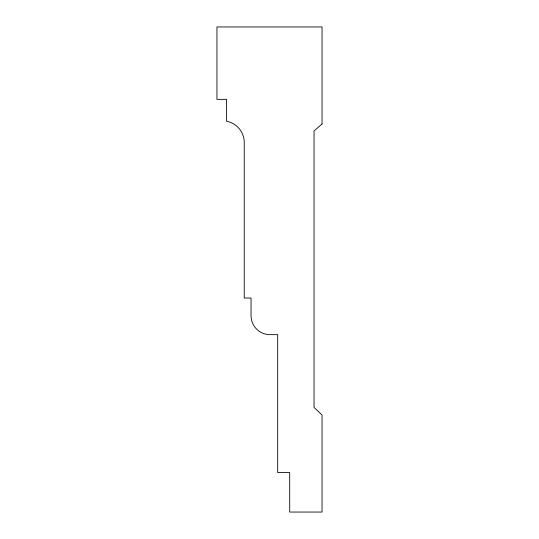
<?xml version="1.0" encoding="UTF-8"?>
<svg xmlns="http://www.w3.org/2000/svg" width="539" height="539" viewBox="0 0 539 539"><rect width="100%" height="100%" fill="white"/><g stroke="black" fill="none" stroke-linecap="round" stroke-linejoin="round"><path stroke-width="0.81" d="M322.053 123.97L314.035 131.011L314.035 407.363L322.053 415.03L322.053 512.05L289.712 512.05L289.712 472.555L277.679 472.555L277.679 334.665L269.352 334.665A18.986 18.986 0 0 1 251.039 315.713L251.039 298.027L244.248 298.027L244.248 141.562A21.695 21.695 0 0 0 226.454 121.241L226.454 99.351L216.947 99.351L216.947 26.95L322.053 26.95L322.053 123.97"/></g></svg>
